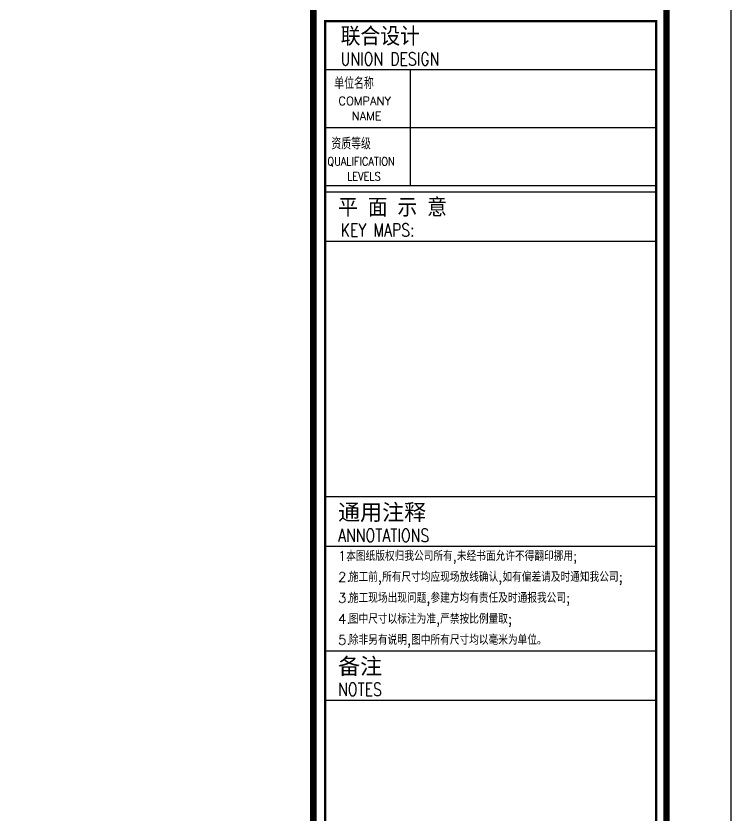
# Model space of a CAD drawing. Header units: inches. Extents: x 0 to 508000, y 0 to 738838.
# Drawn here: x 236223 to 247300, y 261720 to 274104 of the extents above; entities that cross this region are included whole.
import ezdxf

# ---------------------------------------------------------------- set-up
doc = ezdxf.new("R2010")
doc.units = ezdxf.units.IN
doc.header["$LTSCALE"] = 1000
doc.header["$MEASUREMENT"] = 0
doc.layers.add('TK', color=7, linetype='Continuous', true_color=0xffffff)
doc.layers.add('ZG-图框层', color=4, linetype='Continuous', true_color=0x00ffff)
doc.styles.add('CCIAD-图框(标题项)', font='simhei.ttf', dxfattribs={"height": 0.2, "bigfont": 'gbcbig.shx'})
doc.styles.add('CCIAD-图框(版权说明)', font='SIMPLEX.shx', dxfattribs={"height": 0.2, "bigfont": 'gbcbig.shx'})
doc.styles.add('基本字体', font='simplex.shx', dxfattribs={"height": 0.2, "bigfont": 'gbcbig.shx'})

# ---------------------------------------------------------------- blocks, each defined once
blk = doc.blocks.new('DAnoyomous24072')
at = {"layer": 'TK', "style": '基本字体'}
blk.add_text('资质等级', height=180, dxfattribs=at).set_placement((241109, 272036))
at = {"layer": 'TK', "style": '基本字体', "width": 0.85}
for s, p in [('QUALIFICATION', (241048, 271786)), ('LEVELS', (241353, 271552))]:
    blk.add_text(s, height=130, dxfattribs=at).set_placement(p)
blk = doc.blocks.new('DAnoyomous24079')
at = {"layer": 'TK', "style": '基本字体'}
for s, height, p in [('单位名称', 180, (241154, 272973)), ('COMPANY', 130, (241218, 272723)), ('NAME', 130, (241425, 272489))]:
    blk.add_text(s, height=height, dxfattribs=at).set_placement(p)

msp = doc.modelspace()

# ---------------------------------------------------------------- linework, layer by layer
at = {"layer": 'TK', "lineweight": -3}
for p, q in [((246139, 273271), (241012, 273271)), ((242329, 273271), (242329, 271471)), ((246139, 272371), (241012, 272371)), ((246139, 271471), (241012, 271471)), ((246139, 266652), (241012, 266652))]:
    msp.add_line(p, q, dxfattribs=at)
at = {"layer": 'TK', "lineweight": -3, "const_width": 100}
msp.add_lwpolyline([(240829, 199384), (240829, 281438)], dxfattribs=at)
at = {"layer": 'TK', "lineweight": -3}
for points in [[(240829, 199384), (246300, 199384), (246300, 281438)], [(241012, 274022), (246139, 274022)], [(241012, 271379), (246139, 271379)], [(241012, 270615), (246139, 270615)], [(241012, 265887), (246139, 265887)], [(241012, 264266), (246139, 264266)], [(241012, 263502), (246139, 263502)]]:
    msp.add_lwpolyline(points, dxfattribs=at)
at = {"layer": 'TK', "lineweight": -3, "const_width": 34.7}
msp.add_lwpolyline([(241012, 274022), (246139, 274022), (246139, 217332), (241012, 217332)], close=True, dxfattribs=at)
at = {"layer": 'ZG-图框层', "lineweight": -3}
msp.add_lwpolyline([(113500, 282438), (113500, 198338), (247300, 198338), (247300, 282438)], close=True, dxfattribs=at)
at = {"layer": 'ZG-图框层', "lineweight": -3, "const_width": 100}
msp.add_lwpolyline([(116000, 199384), (116000, 281438), (246300, 281438), (246300, 199384)], close=True, dxfattribs=at)

# ---------------------------------------------------------------- block references
at = {"layer": 'TK'}
for name in ['DAnoyomous24079', 'DAnoyomous24072']:
    msp.add_blockref(name, (0, 0), dxfattribs=at)

# ---------------------------------------------------------------- texts
for s, height, style, width, p in [('联合设计', 250, 'CCIAD-图框(标题项)', 0.9, (241253, 273673)), ('UNION DESIGN', 200, 'CCIAD-图框(版权说明)', 0.8, (241253, 273339)), ('平 面 示 意', 250, 'CCIAD-图框(标题项)', 0.9, (241213, 271021)), ('KEY MAPS:', 200, 'CCIAD-图框(版权说明)', 0.8, (241252, 270687)), ('ANNOTATIONS', 200, 'CCIAD-图框(版权说明)', 0.8, (241213, 265954)), ('NOTES', 200, 'CCIAD-图框(版权说明)', 0.8, (241213, 263569))]:
    msp.add_text(s, height=height, dxfattribs=dict(at, style=style, width=width)).set_placement(p)
for s, height, style, p in [('通用注释', 250, 'CCIAD-图框(标题项)', (241213, 266289)), ('1.', 150, 'CCIAD-图框(版权说明)', (241213, 265660)), ('本图纸版权归我公司所有,未经书面允许不得翻印挪用;', 150, 'CCIAD-图框(版权说明)', (241339, 265660)), ('2.', 150, 'CCIAD-图框(版权说明)', (241213, 265335)), ('施工前,所有尺寸均应现场放线确认,如有偏差请及时通知我公司;', 150, 'CCIAD-图框(版权说明)', (241380, 265335)), ('3.', 150, 'CCIAD-图框(版权说明)', (241213, 265010)), ('施工现场出现问题,参建方均有责任及时通报我公司;', 150, 'CCIAD-图框(版权说明)', (241380, 265010)), ('4.', 150, 'CCIAD-图框(版权说明)', (241213, 264685)), ('图中尺寸以标注为准,严禁按比例量取;', 150, 'CCIAD-图框(版权说明)', (241380, 264685)), ('除非另有说明,图中所有尺寸均以毫米为单位。', 150, 'CCIAD-图框(版权说明)', (241380, 264360)), ('5.', 150, 'CCIAD-图框(版权说明)', (241213, 264360)), ('备注', 250, 'CCIAD-图框(标题项)', (241213, 263903))]:
    msp.add_text(s, height=height, dxfattribs=dict(at, style=style)).set_placement(p)

doc.saveas('drawing.dxf')
